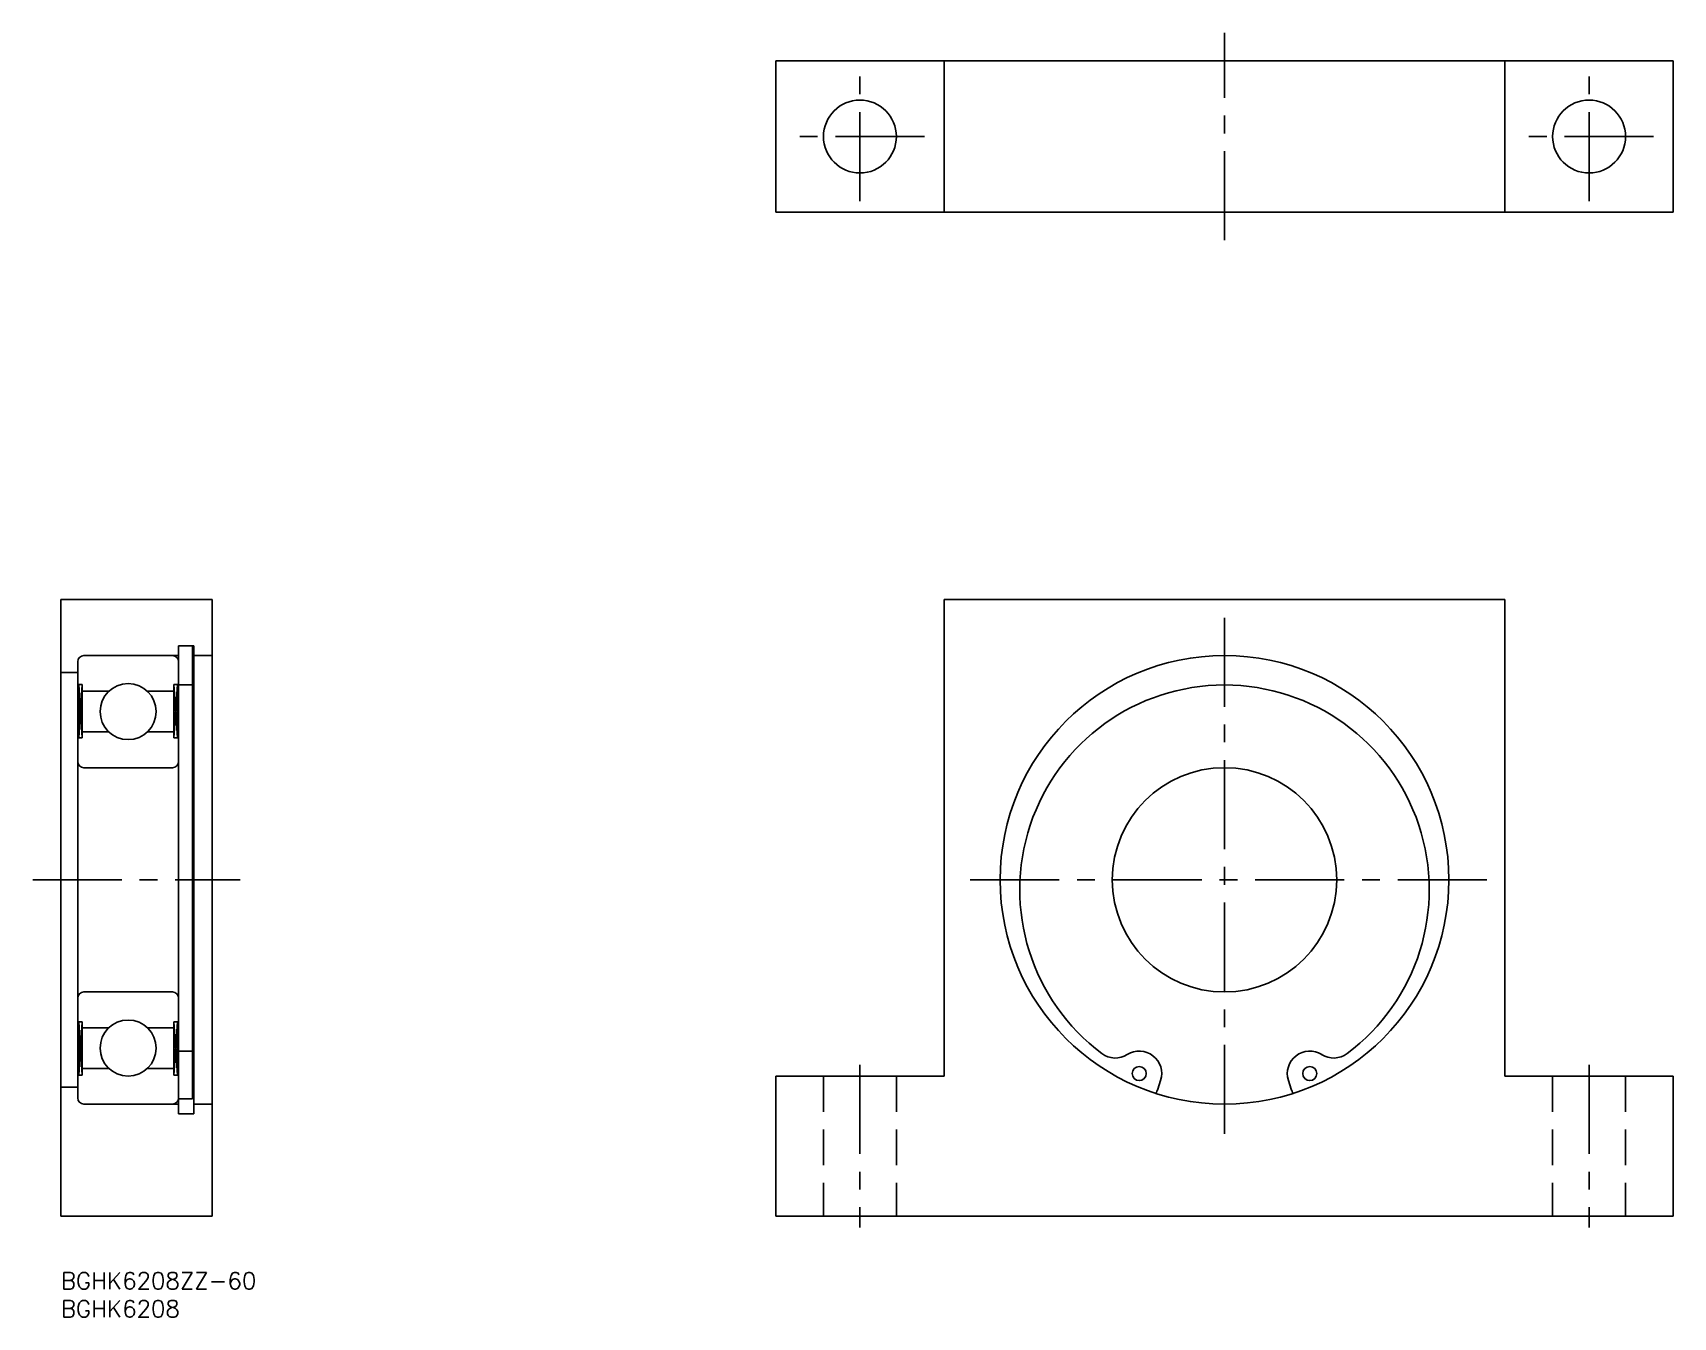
# Model space of a CAD drawing. Extents: x -5 to 287, y -8 to 221.
import ezdxf

# ---------------------------------------------------------------- set-up
doc = ezdxf.new("R2010")
doc.units = 0
doc.header["$LTSCALE"] = 0.5
doc.linetypes.add('CENTER', pattern=[50.8, 31.75, -6.35, 6.35, -6.35])
doc.linetypes.add('DASHED', pattern=[19.05, 12.7, -6.35])
for name, color, linetype in [('MSM_CENTER', 1, 'CENTER'), ('MSM_CONTINUOUS', 7, 'CONTINUOUS'), ('MSM_DASHED', 4, 'DASHED'), ('MSM_PART_NUMBER', 7, 'CONTINUOUS')]:
    doc.layers.add(name, color=color, linetype=linetype)
doc.styles.get("Standard").update_dxf_attribs({"font": 'txt.shx', "height": 3, "bigfont": 'bigfont.shx'})

# ---------------------------------------------------------------- blocks, each defined once
blk = doc.blocks.new('*U4')
at = {"layer": 'MSM_PART_NUMBER'}
blk.add_text('BGHK6208ZZ-60', height=3, dxfattribs=at).set_placement((0, -3))
blk = doc.blocks.new('*U5')
at = {"layer": 'MSM_PART_NUMBER'}
blk.add_text('BGHK6208', height=3, dxfattribs=at).set_placement((0, -8))

msp = doc.modelspace()

# ---------------------------------------------------------------- linework, layer by layer
at = {"layer": 'MSM_CENTER'}
for p, q in [((207.47, 184.06), (207.47, 221.06)), ((142.47, 191.06), (142.47, 214.06)), ((272.47, 191.06), (272.47, 214.06)), ((153.97, 202.56), (130.97, 202.56)), ((283.97, 202.56), (260.97, 202.56)), ((207.47, 116.75), (207.47, 23.25)), ((-5, 70), (32, 70)), ((254.22, 70), (160.72, 70)), ((142.47, 37), (142.47, 8)), ((272.47, 37), (272.47, 8))]:
    msp.add_line(p, q, dxfattribs=at)
at = {"layer": 'MSM_CONTINUOUS'}
for p, q in [((127.47, 189.06), (127.47, 216.06)), ((127.47, 216.06), (287.47, 216.06)), ((157.47, 189.06), (157.47, 216.06)), ((257.47, 189.06), (257.47, 216.06)), ((287.47, 189.06), (287.47, 216.06)), ((127.47, 189.06), (287.47, 189.06)), ((0, 120), (27, 120)), ((0, 120), (0, 10)), ((27, 120), (27, 10)), ((157.47, 120), (257.47, 120)), ((157.47, 120), (157.47, 35)), ((257.47, 120), (257.47, 35)), ((21, 111.75), (21, 28.25)), ((21, 111.75), (23.7, 111.75)), ((23.5, 111.75, 0.75), (23.5, 30.93, 0.75)), ((23.7, 111.75), (23.7, 28.25)), ((3, 108.9), (3, 31.1)), ((21, 110), (4.1, 110)), ((27, 110), (23.7, 110)), ((3, 107), (0, 107)), ((3.83, 104.83), (3, 104.83)), ((3.21, 95.3), (3.21, 104.83)), ((3.21, 104.83), (3.83, 95.3)), ((3.83, 104.83), (3.21, 95.3)), ((3.83, 104.83), (3.83, 95.3)), ((3.83, 103.65), (8.58, 103.65)), ((15.42, 103.65), (20.17, 103.65)), ((20.17, 104.83), (21, 104.83)), ((20.17, 95.3), (20.17, 104.83)), ((20.17, 104.83), (20.79, 95.3)), ((20.79, 104.83), (20.17, 95.3)), ((20.79, 104.83), (20.79, 95.3)), ((21, 104.75), (23.5, 104.75)), ((3, 95.3), (3.83, 95.3)), ((8.53, 96.4), (3.83, 96.4)), ((20.17, 96.4), (15.47, 96.4)), ((20.17, 95.3), (21, 95.3)), ((4.1, 90), (19.9, 90)), ((4.1, 50), (19.9, 50)), ((3, 44.7), (3.83, 44.7)), ((3.21, 44.7), (3.21, 35.18)), ((3.21, 35.18), (3.83, 44.7)), ((3.83, 35.18), (3.21, 44.7)), ((3.83, 35.18), (3.83, 44.7)), ((20.17, 44.7), (20.17, 35.18)), ((20.17, 44.7), (21, 44.7)), ((20.17, 35.18), (20.79, 44.7)), ((20.79, 35.18), (20.17, 44.7)), ((20.79, 35.18), (20.79, 44.7)), ((8.53, 43.6), (3.83, 43.6)), ((20.17, 43.6), (15.47, 43.6)), ((21, 39.45), (23.5, 39.45)), ((3.83, 35.18), (3, 35.18)), ((3.83, 36.35), (8.58, 36.35)), ((15.42, 36.35), (20.17, 36.35)), ((20.17, 35.18), (21, 35.18)), ((0, 33), (3, 33)), ((127.47, 35), (127.47, 10)), ((127.47, 35), (157.47, 35)), ((195.58, 32.68), (196.08, 34.23)), ((218.86, 34.23), (219.35, 32.68)), ((257.47, 35), (287.47, 35)), ((287.47, 35), (287.47, 10)), ((4.1, 30), (21, 30)), ((21, 30.93), (23.5, 30.93)), ((27, 30), (23.7, 30)), ((21, 28.25), (23.7, 28.25)), ((27, 10), (0, 10)), ((127.47, 10), (287.47, 10))]:
    msp.add_line(p, q, dxfattribs=at)
for centre, radius in [((142.47, 202.56), 6.5), ((272.47, 202.56), 6.5), ((207.47, 70), 40), ((12, 100), 5), ((207.47, 70), 20), ((12, 40), 5), ((192.27, 35.45), 1.25), ((222.67, 35.45), 1.25)]:
    msp.add_circle(centre, radius, dxfattribs=at)
for centre, radius, start, end in [((4.1, 108.9), 1.1, 90, 180), ((19.9, 108.9), 1.1, 0, 90), ((207.47, 68.25), 36.5, 306.7766, 233.2234), ((4.1, 91.1), 1.1, 180, 270), ((19.9, 91.1), 1.1, 270, 0), ((4.1, 48.9), 1.1, 90, 180), ((19.9, 48.9), 1.1, 0, 90), ((188.01, 42.22), 4, 233.2234, 302.1546), ((192.27, 35.45), 4, 342.3386, 122.1546), ((222.67, 35.45), 4, 57.8454, 197.6614), ((226.92, 42.22), 4, 237.8454, 306.7766), ((193.2, 33.43), 2.5, 322.9618, 342.3386), ((221.73, 33.43), 2.5, 197.6614, 217.0382), ((4.1, 31.1), 1.1, 180, 270), ((19.9, 31.1), 1.1, 270, 0)]:
    msp.add_arc(centre, radius, start, end, dxfattribs=at)
at = {"layer": 'MSM_DASHED'}
for p, q in [((135.97, 35), (135.97, 10)), ((148.97, 35), (148.97, 10)), ((265.97, 35), (265.97, 10)), ((278.97, 35), (278.97, 10))]:
    msp.add_line(p, q, dxfattribs=at)

# ---------------------------------------------------------------- block references
at = {"layer": 'MSM_CONTINUOUS'}
for name in ['*U4', '*U5']:
    msp.add_blockref(name, (0, 0), dxfattribs=at)

doc.saveas('drawing.dxf')
